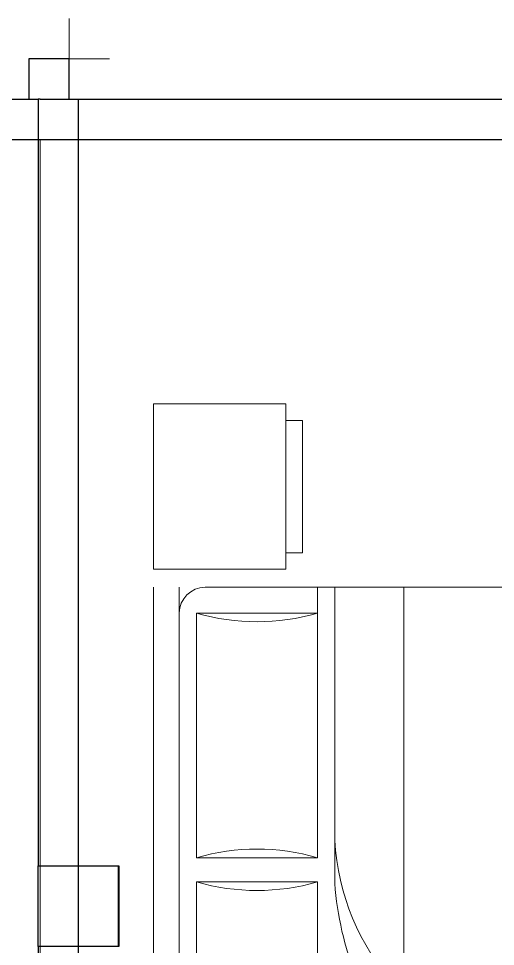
# Model space of a CAD drawing. Header units: metres. Extents: x 6.9 to 88.2, y -7.2 to 15.9.
# Drawn here: x 17.309 to 18.49, y 9.909 to 12.209 of the extents above; entities that cross this region are included whole.
import ezdxf

# ---------------------------------------------------------------- set-up
doc = ezdxf.new("R2010")
doc.units = ezdxf.units.M
doc.layers.get('0').update_dxf_attribs({"lineweight": 9})
doc.layers.add('inne_gulv', color=252, linetype='Continuous', lineweight=15)
doc.layers.add('MOBILIARIO', color=4, linetype='Continuous', lineweight=9)
doc.layers.add('walls', color=6, linetype='Continuous')

# ---------------------------------------------------------------- blocks, each defined once
blk = doc.blocks.new('BEDASD')
at = {"layer": 'MOBILIARIO'}
for p, q in [((133.8496, 13.2121), (135.3501, 13.2121)), ((135.8047, 13.2121), (135.3946, 13.2121)), ((135.3946, 13.2121), (135.3946, 12.884)), ((135.8047, 12.884), (135.8047, 13.2121)), ((133.8496, 13.1479), (135.3501, 13.1479)), ((134.6199, 13.1051), (133.9138, 13.1051)), ((134.6199, 12.8056), (134.6199, 13.1051)), ((135.2859, 13.1051), (134.6798, 13.1051)), ((134.6798, 13.1051), (134.6798, 12.8056)), ((135.2859, 12.8056), (135.2859, 13.1051)), ((135.3501, 13.0837), (135.3501, 11.3702)), ((135.3946, 12.884), (135.4356, 12.884)), ((135.3946, 12.884), (135.8047, 12.884)), ((135.4356, 12.884), (135.4356, 12.843)), ((135.7637, 12.843), (135.7637, 12.884)), ((135.4356, 12.843), (135.7637, 12.843)), ((133.9138, 12.8056), (134.6199, 12.8056)), ((134.6798, 12.8056), (135.3501, 12.8056)), ((134.6157, 12.7628), (135.3501, 12.7628)), ((134.3417, 12.5916), (135.3501, 12.5916))]:
    blk.add_line(p, q, dxfattribs=at)
for centre, radius, start, end in [((135.2859, 13.0837), 0.0642, 0, 90), ((135.1334, 12.9553), 0.5349, 163.7398, 196.2602), ((134.1663, 12.9553), 0.5349, 343.7398, 16.2602), ((135.7994, 12.9553), 0.5349, 163.7398, 196.2602), ((134.7549, 12.1789), 0.5848, 93.1663, 132.0658), ((134.6741, 11.9841), 0.7809, 94.2918, 111.7676)]:
    blk.add_arc(centre, radius, start, end, dxfattribs=at)
blk = doc.blocks.new('firstfloor')
for p, q in [((17.4347, 12.1091), (17.4347, 12.2091)), ((17.4347, 12.1091), (17.3347, 12.1091)), ((17.5347, 12.1091), (17.4347, 12.1091)), ((17.4347, 12.0091), (17.4347, 12.1091)), ((17.3627, 10.1094), (17.3627, 11.9091)), ((17.3627, 9.9094), (17.3627, 10.1094)), ((17.3627, 8.9961), (17.3627, 9.9094))]:
    blk.add_line(p, q)
at = {"layer": 'walls'}
for p, q in [((17.4347, 12.1091), (17.3347, 12.1091)), ((17.3347, 12.1091), (17.3347, 12.0091)), ((17.4347, 12.0091), (17.4347, 12.1091)), ((15.2077, 12.0091), (17.3347, 12.0091)), ((17.3347, 12.0091), (17.3577, 12.0091)), ((17.3627, 12.0091), (17.3577, 12.0091)), ((17.3577, 12.0091), (17.3577, 11.9091)), ((17.3627, 12.0091), (17.4347, 12.0091)), ((17.4347, 12.0091), (17.4577, 12.0091)), ((17.4577, 11.9091), (17.4577, 12.0091)), ((17.4577, 12.0091), (20.5577, 12.0091)), ((15.2077, 11.9091), (17.3577, 11.9091)), ((17.3577, 11.9091), (17.3627, 11.9091)), ((17.3577, 11.9091), (17.3577, 10.1094)), ((17.3627, 11.9091), (17.4577, 11.9091)), ((17.4577, 11.3365), (17.4577, 11.9091)), ((17.4577, 11.9091), (20.5577, 11.9091)), ((17.4577, 10.1094), (17.4577, 11.3365)), ((17.3577, 9.9094), (17.3577, 10.1094)), ((17.3577, 10.1094), (17.3627, 10.1094)), ((17.3627, 10.1094), (17.4577, 10.1094)), ((17.4577, 9.9094), (17.4577, 10.1094)), ((17.4577, 10.1094), (17.5567, 10.1094)), ((17.5567, 9.9094), (17.5567, 10.1094)), ((17.5567, 10.1094), (17.5577, 10.1094)), ((17.5577, 10.1094), (17.5577, 9.9094)), ((17.3577, 9.9094), (17.3577, 8.9961)), ((17.3627, 9.9094), (17.3577, 9.9094)), ((17.4577, 9.9094), (17.3627, 9.9094)), ((17.4577, 9.534), (17.4577, 9.9094)), ((17.5567, 9.9094), (17.4577, 9.9094)), ((17.5577, 9.9094), (17.5567, 9.9094))]:
    blk.add_line(p, q, dxfattribs=at)
at = {"layer": 'inne_gulv', "rotation": 89.99999999999999}
blk.add_blockref('BEDASD', (30.8553, -124.5505), dxfattribs=at)

msp = doc.modelspace()

# ---------------------------------------------------------------- block references
msp.add_blockref('firstfloor', (0, 0))

doc.saveas('drawing.dxf')
